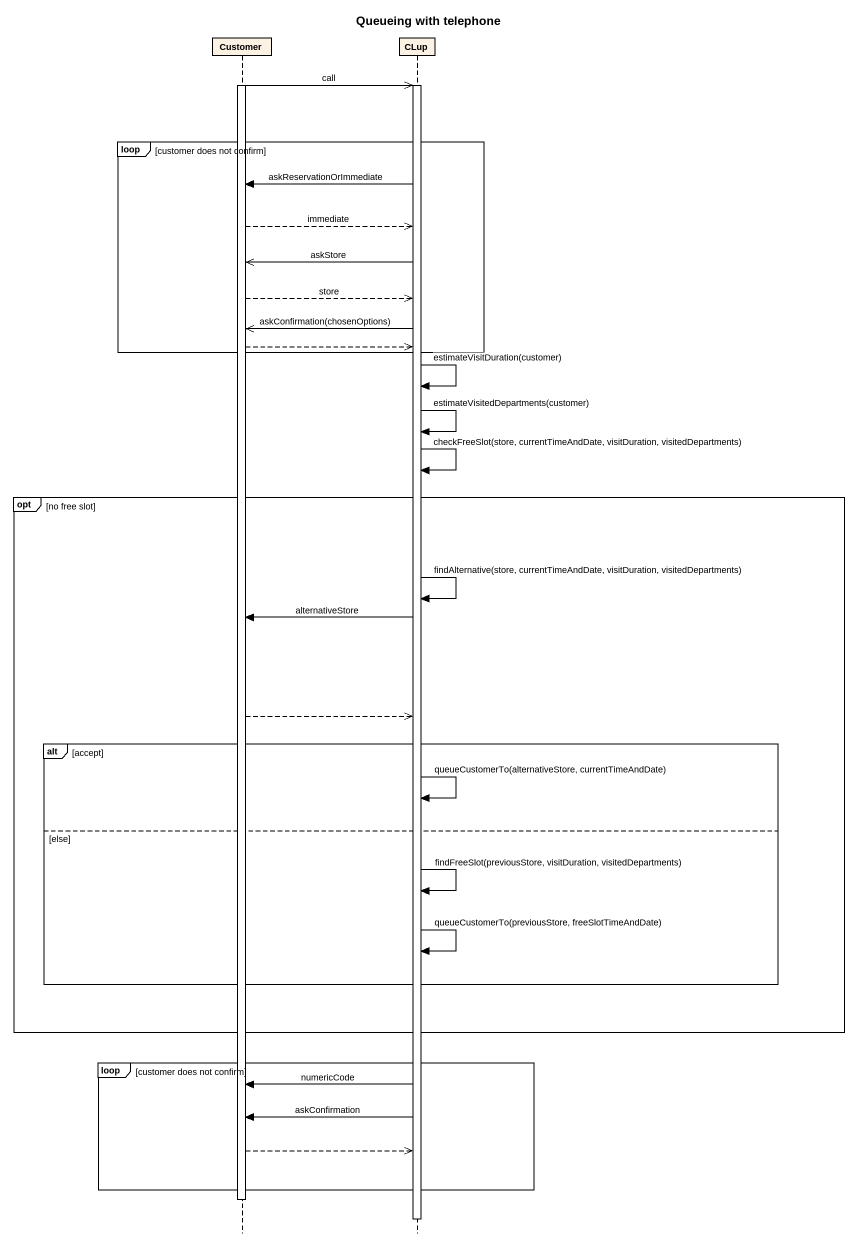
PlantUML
@startuml
title Queueing with telephone
hide footbox
participant Customer
participant CLup

activate Customer
Customer ->> CLup : call
activate CLup
loop customer does not confirm
  CLup -> Customer : askReservationOrImmediate
  Customer -->> CLup : immediate
  CLup ->> Customer : askStore
  Customer -->> CLup : store
  CLup ->> Customer : askConfirmation(chosenOptions)
  Customer -->> CLup
end
CLup -> CLup : estimateVisitDuration(customer)
CLup -> CLup : estimateVisitedDepartments(customer)
CLup -> CLup : checkFreeSlot(store, currentTimeAndDate, visitDuration, visitedDepartments)
opt no free slot
  CLup -> CLup : findAlternative(store, currentTimeAndDate, visitDuration, visitedDepartments)
  CLup -> Customer : alternativeStore
  Customer -->> CLup
  alt accept
    CLup -> CLup : queueCustomerTo(alternativeStore, currentTimeAndDate)
  else else
    CLup -> CLup : findFreeSlot(previousStore, visitDuration, visitedDepartments)
    CLup -> CLup : queueCustomerTo(previousStore, freeSlotTimeAndDate)
  end
end
loop customer does not confirm
  CLup -> Customer : numericCode
  CLup -> Customer : askConfirmation
  Customer -->> CLup
end
deactivate Customer
deactivate CLup
@enduml
